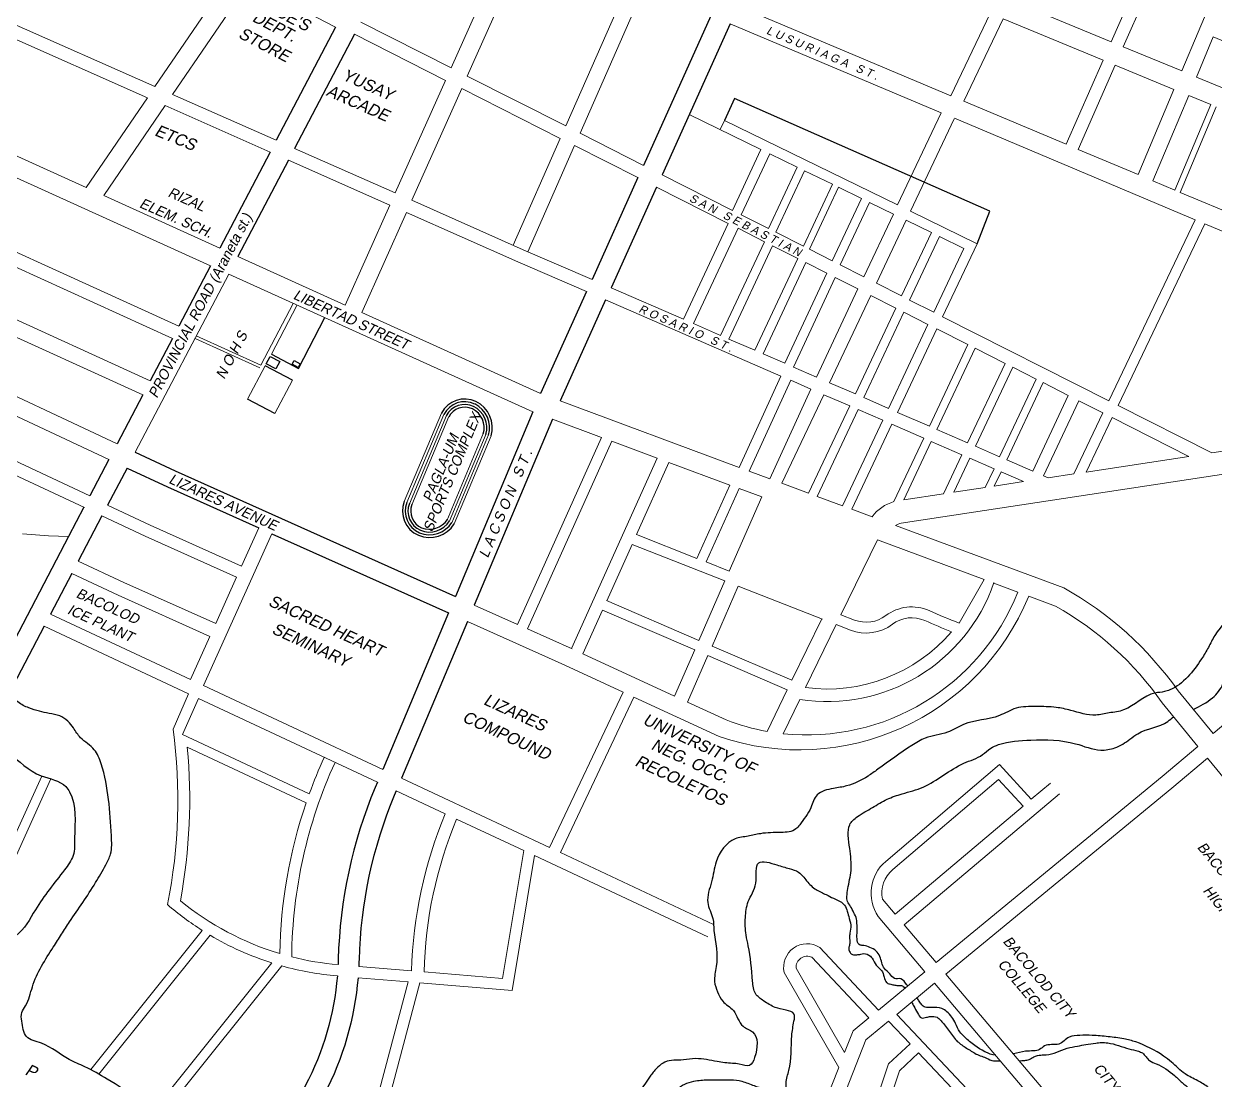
# Model space of a CAD drawing. Header units: inches. Extents: x -1369 to 1198, y -366 to 1398.
# Drawn here: x -608.89 to -565.32, y 988.1 to 1026.76 of the extents above; entities that cross this region are included whole.
import ezdxf
from ezdxf.enums import TextEntityAlignment as Align

# ---------------------------------------------------------------- set-up
doc = ezdxf.new("R2010")
doc.units = ezdxf.units.IN
doc.header["$MEASUREMENT"] = 0
for name, color, linetype in [('CHURCH', 45, 'Continuous'), ('CREEK_RIVER', 7, 'Continuous'), ('NATL_ROAD', 1, 'Continuous'), ('PRIVATE', 181, 'Continuous'), ('SUBLOTS', 1, 'Continuous')]:
    doc.layers.add(name, color=color, linetype=linetype)
doc.layers.add('ROAD', color=8, linetype='Continuous', lineweight=20)
doc.layers.add('SUBDIVIDION', color=8, linetype='Continuous', lineweight=25)
doc.styles.add('PX-0', font='leroy')

msp = doc.modelspace()

# ---------------------------------------------------------------- linework, layer by layer
at = {"layer": 'CREEK_RIVER', "color": 8}
for points, knots in [([(-550.6028, 1017.5308), (-550.6073, 1017.5076), (-550.638, 1017.362), (-550.7308, 1017.1084), (-550.8291, 1016.7401), (-551.0141, 1016.3721), (-551.3702, 1016.1388), (-551.9532, 1015.9255), (-552.6152, 1015.9062), (-553.1918, 1015.6776), (-553.61, 1015.5724), (-554.0357, 1015.3027), (-554.4308, 1014.9499), (-555.0134, 1014.4548), (-554.782, 1013.7699), (-554.8238, 1013.1415), (-554.7513, 1012.6715), (-554.9433, 1012.2034), (-555.394, 1011.9154), (-556.0029, 1011.7966), (-556.4394, 1011.28), (-556.9975, 1010.6872), (-557.7111, 1010.4826), (-558.144, 1009.8053), (-558.7965, 1009.9567), (-559.3959, 1009.7272), (-559.7863, 1009.0605), (-560.7998, 1008.7338), (-561.5884, 1008.1028), (-562.0703, 1007.4174), (-562.5371, 1007.079), (-563.0418, 1006.8283), (-563.4018, 1006.4538), (-563.6858, 1006.0477), (-564.0828, 1005.7061), (-564.6442, 1005.1572), (-565.2261, 1004.6405), (-565.5558, 1003.9367), (-566.0006, 1003.1976), (-566.5223, 1002.5402), (-567.2119, 1002.2954), (-567.8485, 1002.2933), (-568.3918, 1001.6313), (-569.1793, 1001.5571), (-569.8244, 1001.3922), (-570.4723, 1001.6133), (-571.1917, 1001.7747), (-571.8621, 1001.7719), (-572.5949, 1001.7855), (-573.3936, 1001.2806), (-574.3326, 1001.2882), (-575.1445, 1000.7563), (-575.8515, 1000.7041), (-576.6864, 1000.1815), (-577.3623, 999.6914), (-578.1223, 999.1409), (-578.6753, 998.868), (-579.3161, 998.7773), (-579.9282, 998.6478), (-580.1047, 997.9757), (-580.4018, 997.5965), (-580.7151, 997.1877), (-581.2775, 997.1603), (-581.8528, 997.166), (-582.4045, 997.0118), (-583.099, 996.9661), (-583.6123, 996.2009), (-583.6981, 995.3606), (-583.9966, 994.6428), (-583.6546, 994.0828), (-583.6575, 993.7309), (-583.6588, 993.5834)], [0.80991786, 0.80991786, 0.80991786, 0.80991786, 0.81015397, 0.81140495, 0.81260625, 0.81398113, 0.81539721, 0.81673173, 0.82017334, 0.82186927, 0.82290667, 0.82446933, 0.82680448, 0.82835918, 0.83158503, 0.83283375, 0.83475885, 0.83623709, 0.8375805, 0.83993951, 0.84222265, 0.84410009, 0.84805618, 0.84918598, 0.8515435, 0.85373821, 0.85521764, 0.85897756, 0.86379023, 0.86512325, 0.86731016, 0.86946225, 0.87071362, 0.87245307, 0.8744041, 0.87591358, 0.88033551, 0.88198852, 0.88362181, 0.88903753, 0.88969611, 0.89088573, 0.89523185, 0.89703928, 0.89867426, 0.9017992, 0.90360663, 0.9060561, 0.90851218, 0.91072716, 0.91521916, 0.91740825, 0.92021212, 0.92205273, 0.92713618, 0.9285947, 0.93146003, 0.93310409, 0.93523107, 0.93697649, 0.93945929, 0.94015952, 0.94197815, 0.94453431, 0.94607625, 0.94766922, 0.95129409, 0.95380571, 0.95639792, 0.95842191, 0.95988249, 0.95988249, 0.95988249, 0.95988249]), ([(-566.1145, 1001.6713), (-565.8685, 1001.7928), (-565.4287, 1002.01), (-564.9903, 1002.5645), (-564.91, 1003.1775), (-564.6133, 1003.6995), (-564.2455, 1004.1585), (-563.9872, 1004.5823), (-563.801, 1004.975), (-563.0516, 1005.4255), (-562.0713, 1005.7348), (-561.4011, 1006.5579), (-561.1573, 1007.1283), (-560.3195, 1007.6002), (-559.662, 1008.3784), (-558.6177, 1008.4382), (-558.3651, 1008.9695), (-557.9052, 1008.9676), (-557.5845, 1009.3367), (-557.101, 1009.7644), (-556.4013, 1010.1986), (-555.7555, 1010.5355), (-555.0502, 1010.7916), (-554.6228, 1011.4495), (-553.946, 1011.6979), (-553.5384, 1012.1028), (-553.3606, 1012.5542), (-553.2928, 1013.0448), (-553.2783, 1013.5494), (-553.2915, 1014.3468), (-552.2957, 1014.6636), (-551.7188, 1015.137), (-551.0879, 1015.5195), (-550.5143, 1015.7934), (-549.9602, 1016.0094), (-549.5843, 1016.3257), (-549.6513, 1016.6726), (-549.6434, 1016.893), (-549.638, 1016.9516)], [0, 0, 0, 0, 0.00272376, 0.004871025, 0.006719795, 0.008784557, 0.010776297, 0.012598365, 0.013771762, 0.015007181, 0.021109113, 0.023758972, 0.025380682, 0.027127791, 0.033085421, 0.035074102, 0.036608799, 0.03821925, 0.03904004, 0.04136413, 0.044717435, 0.047206011, 0.04867514, 0.052103434, 0.0544987, 0.055678871, 0.057745809, 0.059208787, 0.06060023, 0.062904693, 0.066315218, 0.069448016, 0.07062181, 0.073657991, 0.075773278, 0.076638735, 0.078255355, 0.07885867, 0.07885867, 0.07885867, 0.07885867]), ([(-599.2412, 986.333), (-599.418, 986.3684), (-599.7296, 986.4308), (-600.2104, 986.2992), (-600.4771, 985.9048), (-600.8369, 985.3434), (-601.2738, 984.8225), (-601.6423, 984.1865), (-602.0654, 983.8253), (-602.6086, 983.6939), (-603.0526, 983.6204), (-603.493, 983.5422), (-603.8819, 983.6056), (-604.3273, 983.9183), (-604.2041, 984.5629), (-604.3371, 985.1586), (-604.4006, 985.7824), (-604.5685, 986.3458), (-604.5707, 986.8983), (-604.9088, 987.6008), (-605.736, 988.0644), (-606.5558, 988.5701), (-607.4231, 988.8973), (-608.0097, 989.4423), (-608.8941, 989.6046), (-608.9561, 990.1717), (-609.0124, 990.5757), (-608.7157, 990.9434), (-608.5572, 991.8328), (-608.0057, 992.667), (-607.5231, 993.4385), (-607.0072, 994.2243), (-606.4212, 995.0475), (-605.9446, 995.8845), (-605.6548, 996.443), (-605.7333, 997.7304), (-605.8008, 999.0054), (-606.278, 1000.2679), (-606.8034, 1000.5498), (-607.0546, 1000.9616), (-607.2771, 1001.2637), (-607.5905, 1001.4612), (-607.9581, 1001.5161), (-608.337, 1001.6014), (-608.7229, 1001.7243), (-609.1116, 1001.8938), (-609.2902, 1002.1506), (-609.3968, 1002.2651), (-609.4221, 1002.2918)], [0, 0, 0, 0, 0.001792613, 0.003159268, 0.004672221, 0.006360995, 0.009900372, 0.011401504, 0.013717383, 0.015183578, 0.016929992, 0.018241048, 0.019619615, 0.020806646, 0.023214174, 0.025259999, 0.027048096, 0.02943591, 0.031113866, 0.03248769, 0.03700773, 0.040107377, 0.042227286, 0.046146984, 0.048150546, 0.050109265, 0.051149877, 0.052105202, 0.054574547, 0.060044835, 0.061892861, 0.06369716, 0.069441899, 0.071959264, 0.073380548, 0.075620285, 0.084491375, 0.086399826, 0.088613125, 0.09010163, 0.091174586, 0.09234445, 0.093683086, 0.094857782, 0.096224444, 0.097761772, 0.098941772, 0.099305249, 0.099305249, 0.099305249, 0.099305249]), ([(-576.5616, 991.5526), (-576.5737, 991.5651), (-576.6558, 991.6552), (-576.763, 991.8659), (-577.0738, 991.7724), (-577.2128, 992.024), (-577.4938, 992.2076), (-577.5302, 992.5664), (-577.7055, 992.8522), (-577.9381, 992.9567), (-578.1293, 993.0352), (-578.428, 993.0233), (-578.4142, 993.4558), (-578.4177, 993.7444), (-578.4163, 994.0126), (-578.5419, 994.228), (-578.628, 994.4559), (-578.7883, 994.6257), (-578.7872, 994.8657), (-578.7382, 995.2394), (-578.5829, 995.8158), (-578.6717, 996.4781), (-578.7452, 997.0214), (-578.7344, 997.4781), (-578.3415, 997.8124), (-577.8576, 998.065), (-577.3343, 998.3993), (-576.6971, 998.6086), (-575.6804, 998.8665), (-574.8478, 999.6413), (-573.9051, 999.9062), (-573.5568, 1000.2548), (-572.9699, 1000.5076), (-571.9067, 1000.5675), (-570.6314, 1000.5632), (-569.6515, 1000.12), (-568.933, 1000.2419), (-568.5067, 1000.5189), (-567.9373, 1000.9732), (-567.2723, 1001.0168), (-566.9068, 1001.344), (-566.8392, 1001.4046)], [0.048595146, 0.048595146, 0.048595146, 0.048595146, 0.048768525, 0.04979134, 0.050572488, 0.051359265, 0.052303403, 0.053852759, 0.054655003, 0.055552244, 0.056309181, 0.056757871, 0.05825538, 0.059256413, 0.059981525, 0.060828697, 0.061699314, 0.062424571, 0.063038843, 0.063990799, 0.066240615, 0.068915264, 0.070536667, 0.071826621, 0.073204023, 0.075351166, 0.077394162, 0.079348249, 0.082040833, 0.087776486, 0.090291093, 0.091559858, 0.092605368, 0.096595779, 0.102068032, 0.1052265, 0.106974053, 0.10909292, 0.110250726, 0.114218979, 0.115119938, 0.115119938, 0.115119938, 0.115119938]), ([(-610.1601, 1000.5743), (-609.9508, 1000.4023), (-609.2476, 999.9844), (-608.5025, 999.1842), (-607.4937, 999.0696), (-606.9328, 998.242), (-607.0677, 997.325), (-607.0178, 996.3123), (-607.6574, 995.4632), (-608.3973, 994.5552), (-608.9353, 993.4914), (-609.5979, 993.1381), (-609.7317, 992.7223), (-609.9908, 992.4228), (-610.3155, 992.2554), (-610.6339, 991.7848), (-610.1959, 991.1244), (-610.0421, 990.3516), (-609.8962, 989.5555), (-609.6949, 988.8951), (-609.5051, 988.3397), (-609.1599, 987.6442), (-608.342, 987.3148), (-607.4995, 987.0678), (-606.85, 986.8296), (-606.4584, 986.622), (-606.2754, 986.5289), (-606.2542, 986.5175)], [0.046261928, 0.046261928, 0.046261928, 0.046261928, 0.048953224, 0.053907116, 0.05719284, 0.057953149, 0.06364208, 0.065770126, 0.067831464, 0.073842263, 0.077819606, 0.079269524, 0.081012622, 0.081952229, 0.08315466, 0.084677848, 0.086913409, 0.090130011, 0.092746855, 0.094956026, 0.0970247, 0.098647101, 0.102529134, 0.105129684, 0.107592748, 0.109372053, 0.109608819, 0.109608819, 0.109608819, 0.109608819]), ([(-598.9723, 984.994), (-598.8344, 984.9868), (-598.4977, 984.969), (-598.1253, 984.6108), (-597.8493, 984.1185), (-597.36, 983.4477), (-596.7693, 982.8232), (-596.2649, 982.294), (-596.1562, 981.8533), (-595.7654, 981.8494), (-595.1477, 981.9595), (-593.8302, 981.2203), (-593.612, 982.9903), (-593.4185, 983.8663), (-593.1884, 984.3352), (-593.1609, 984.7015), (-592.701, 984.9285), (-592.1294, 984.7265), (-591.5491, 984.5412), (-591.1349, 984.2575), (-590.4703, 984.022), (-589.8708, 983.6155), (-588.9638, 983.7688), (-588.5848, 984.374), (-587.9767, 984.8595), (-587.3462, 984.9208), (-586.7834, 985.0509), (-586.1465, 985.0882), (-585.8761, 985.6816), (-585.6464, 986.2416), (-585.2284, 986.8905), (-585.2034, 987.7958), (-584.4326, 988.0788), (-583.9252, 988.1209), (-583.4712, 988.11), (-583.0555, 988.1263), (-582.6011, 988.076), (-582.1826, 987.8955), (-581.7635, 987.7566), (-581.445, 987.6425), (-581.2424, 987.5426), (-580.9761, 987.589), (-581.0571, 988.0472), (-580.7902, 988.678), (-580.8525, 989.5141), (-580.744, 990.1491), (-580.6598, 990.5843), (-581.0645, 990.67), (-581.438, 990.7482), (-581.8098, 990.9802), (-582.1934, 991.2559), (-582.2607, 992.0228), (-582.3169, 992.7231), (-582.5018, 993.4905), (-582.5161, 994.0344), (-582.4296, 994.7066), (-582.0018, 995.2389), (-582.2209, 996.2689), (-581.3728, 995.9814), (-580.9401, 995.8558), (-580.5042, 995.7418), (-580.2632, 995.3731), (-579.9466, 995.0621), (-579.5739, 994.9145), (-579.2476, 994.7334), (-578.8321, 994.5874), (-578.7438, 994.1416), (-578.6224, 993.7902), (-578.6704, 993.523), (-578.7002, 993.323), (-578.6663, 993.1716), (-578.6919, 993.0365), (-578.7335, 992.8995), (-578.6816, 992.7777), (-578.5794, 992.6705), (-578.4238, 992.692), (-578.2889, 992.7023), (-578.1221, 992.756), (-577.9625, 992.6852), (-577.8163, 992.5205), (-577.7497, 992.2955), (-577.4957, 992.137), (-577.4306, 991.8925), (-577.3755, 991.6801), (-577.2124, 991.6135), (-577.0704, 991.5888), (-576.928, 991.5564), (-576.7704, 991.5863), (-576.7021, 991.5134), (-576.669, 991.4641)], [0, 0, 0, 0, 0.00134899, 0.00329582, 0.00476677, 0.0070477, 0.01155477, 0.01332248, 0.01442984, 0.01550558, 0.01665853, 0.02102538, 0.02626019, 0.02908928, 0.03068237, 0.03141105, 0.03256376, 0.03506483, 0.03724861, 0.0386742, 0.04002093, 0.04432728, 0.0453159, 0.04888373, 0.05084663, 0.0529279, 0.05499221, 0.05681511, 0.0587271, 0.06086273, 0.06303647, 0.06641884, 0.06867299, 0.07036238, 0.07160036, 0.07319206, 0.07453019, 0.0761242, 0.07771822, 0.07894976, 0.07950898, 0.07995986, 0.08131157, 0.08294094, 0.08719703, 0.08898406, 0.08986768, 0.09093602, 0.09230871, 0.09393173, 0.09524586, 0.09678909, 0.10115121, 0.10250292, 0.10462545, 0.10660133, 0.10904845, 0.11154774, 0.11377427, 0.11534111, 0.11657264, 0.11801155, 0.11957546, 0.12095936, 0.12194786, 0.12337345, 0.12499814, 0.12608241, 0.12708731, 0.12764771, 0.12809227, 0.12860893, 0.12901063, 0.12948184, 0.12986078, 0.13039688, 0.13091391, 0.13124731, 0.13211666, 0.13242982, 0.13345174, 0.13434057, 0.13521781, 0.13593624, 0.13635274, 0.13687808, 0.13739512, 0.13781427, 0.13835798, 0.13835798, 0.13835798, 0.13835798]), ([(-573.3444, 989.0117), (-573.6187, 989.0437), (-574.0266, 989.2954), (-574.4287, 989.6221), (-574.691, 989.8792), (-574.7948, 990.1571), (-574.9359, 990.4145), (-575.1075, 990.6016), (-575.3481, 990.7719), (-575.6081, 990.759), (-575.8121, 990.7545), (-575.9466, 990.768), (-576.0575, 990.86), (-576.1465, 990.9844), (-576.1951, 991.0782), (-576.2183, 991.1223)], [0.034210806, 0.034210806, 0.034210806, 0.034210806, 0.037009198, 0.038590723, 0.039496348, 0.040615709, 0.041512605, 0.04241823, 0.043143724, 0.044373162, 0.044874054, 0.045212581, 0.045691214, 0.046247497, 0.046745771, 0.046745771, 0.046745771, 0.046745771]), ([(-576.4168, 990.9589), (-576.3925, 990.9074), (-576.3279, 990.7772), (-576.2077, 990.593), (-576.0937, 990.3348), (-575.8803, 990.4041), (-575.7006, 990.4401), (-575.5019, 990.4373), (-575.3612, 990.3016), (-575.191, 990.0901), (-575.0028, 989.8547), (-574.8308, 989.5956), (-574.6213, 989.4014), (-574.323, 989.2247), (-574.0263, 989.0242), (-573.7265, 988.9404), (-573.4951, 988.7978), (-573.289, 988.8028), (-573.1806, 988.8045), (-573.1693, 988.8046)], [0.14018845, 0.14018845, 0.14018845, 0.14018845, 0.140782056, 0.141720239, 0.142483732, 0.143116328, 0.143614122, 0.144411307, 0.144923985, 0.145502154, 0.147145512, 0.147927573, 0.148602641, 0.149977995, 0.151395918, 0.152139929, 0.153078523, 0.154035812, 0.154147947, 0.154147947, 0.154147947, 0.154147947]), ([(-564.3136, 986.5116), (-564.6313, 986.8328), (-565.0567, 987.263), (-565.5489, 987.848), (-565.9659, 988.1016), (-566.4775, 988.3193), (-566.8321, 988.7093), (-567.4085, 989.1414), (-567.9944, 989.4451), (-568.6962, 989.638), (-569.2346, 989.6883), (-569.7745, 989.7487), (-570.2442, 989.7431), (-570.6982, 989.7233), (-571.0166, 989.3128), (-571.497, 989.4653), (-571.7249, 989.1975), (-571.9838, 989.1646), (-572.3069, 989.1711), (-572.5492, 989.0891), (-572.6969, 989.0609)], [0, 0, 0, 0, 0.004525445, 0.006060144, 0.007588024, 0.009355583, 0.011564298, 0.012755033, 0.016562618, 0.018061084, 0.020008618, 0.021963656, 0.023466326, 0.024765562, 0.026293448, 0.028033018, 0.028789801, 0.0295323, 0.03053562, 0.032038696, 0.032038696, 0.032038696, 0.032038696]), ([(-572.4867, 988.8124), (-572.4184, 988.8141), (-572.2951, 988.8198), (-572.1055, 988.8514), (-571.9306, 988.9735), (-571.7144, 989.0294), (-571.2908, 989.0116), (-570.8721, 989.2709), (-570.3738, 989.3343), (-570.0288, 989.4209), (-569.7352, 989.45), (-569.4678, 989.4871), (-569.05, 989.4567), (-568.6152, 989.2727), (-568.1885, 989.1823), (-567.8987, 989.0801), (-567.77, 988.8014), (-567.296, 988.6489), (-566.8985, 988.3685), (-566.4519, 987.9435), (-566.1018, 987.6649), (-565.411, 987.1544), (-564.9269, 986.7445), (-564.514, 986.3948)], [0.15642559, 0.15642559, 0.15642559, 0.15642559, 0.157110961, 0.157659041, 0.1583151, 0.159207564, 0.159836728, 0.162518593, 0.163824673, 0.164847654, 0.166069451, 0.166771526, 0.16754138, 0.170224934, 0.171405385, 0.171937356, 0.173221623, 0.174127575, 0.176755996, 0.178041599, 0.180292142, 0.181223349, 0.186631255, 0.186631255, 0.186631255, 0.186631255])]:
    msp.add_open_spline(points, degree=3, knots=knots, dxfattribs=at)
msp.add_spline([(-583.6588, 993.5834), (-583.5651, 992.2566), (-583.6275, 991.7103), (-583.5182, 991.3357), (-583.3308, 990.9923), (-582.9402, 990.6489), (-582.581, 990.0714), (-582.2373, 989.8684), (-582.1608, 988.9347), (-582.3482, 988.6381), (-582.7231, 988.6849), (-582.9731, 988.7162), (-583.5354, 988.7786), (-584.3165, 988.8879), (-584.7695, 988.841), (-585.4411, 988.763), (-585.7067, 988.5757), (-585.9566, 988.2791), (-586.6752, 987.0928), (-586.8783, 986.5153), (-587.1907, 985.5163), (-587.3937, 985.3134), (-587.6281, 985.2821), (-587.8467, 985.3134), (-588.1592, 985.2977), (-588.3466, 985.2197), (-588.5653, 985.1729), (-588.9558, 985.1885), (-589.2526, 985.1729), (-589.6275, 985.126), (-589.9399, 985.0948), (-590.2992, 985.0012), (-590.6116, 985.2041), (-590.9553, 985.4226), (-591.4969, 985.8753), (-592.2311, 986.0158), (-592.8247, 986.1719), (-593.4339, 986.0158), (-593.637, 985.8753), (-593.9338, 985.2978), (-594.3087, 984.5954), (-594.4805, 984.1583), (-594.6836, 983.7057), (-595.0116, 983.3935), (-595.4177, 983.3779), (-595.7458, 983.4559), (-596.1363, 983.7681), (-596.4331, 984.4861), (-596.8705, 985.0168), (-597.136, 985.4071), (-597.3079, 985.7661), (-597.5265, 986.0158), (-597.7609, 986.2343), (-598.0889, 986.2656), (-598.4771, 986.1937)], degree=3, dxfattribs=at)
at = {"layer": 'NATL_ROAD', "color": 1}
for points in [[(-583.7612, 1027.059), (-586.2272, 1021.5843)], [(-583.0612, 1026.7639), (-585.5489, 1021.2409)], [(-597.4945, 1026.6389), (-599.6612, 1022.5025)], [(-596.8017, 1026.3847), (-598.9909, 1022.2055)], [(-599.8865, 1022.0726), (-601.73, 1018.5532)], [(-599.2161, 1021.7755), (-601.0626, 1018.2505)], [(-586.4302, 1021.1335), (-588.1097, 1017.4048)], [(-585.7519, 1020.79), (-587.4132, 1017.1019)], [(-602.0684, 1017.9071), (-603.2275, 1015.6945)], [(-588.3086, 1016.9631), (-589.9906, 1013.2289)], [(-587.6121, 1016.6602), (-589.2771, 1012.9638)], [(-603.4601, 1015.2503), (-604.2732, 1013.698)], [(-604.5392, 1013.1904), (-605.4798, 1011.3947)], [(-590.2726, 1012.5572), (-593.1086, 1005.8013)], [(-589.5602, 1012.2921), (-592.4156, 1005.4902)], [(-604.8163, 1011.0846), (-603.3631, 1010.4054), (-593.1086, 1005.8013)], [(-605.7828, 1010.8162), (-606.4758, 1009.4933)], [(-605.1193, 1010.5061), (-605.8325, 1009.1446)], [(-605.1193, 1010.5061), (-603.6348, 1009.8123), (-600.3015, 1008.3157)], [(-606.6971, 1009.0707), (-607.2553, 1008.0052)], [(-606.0379, 1008.7525), (-606.9035, 1007.1)], [(-607.2553, 1008.0052), (-609.8466, 1003.0582)], [(-599.8266, 1008.1025), (-593.3612, 1005.1996)], [(-607.1419, 1006.6448), (-607.9193, 1005.1608)], [(-608.1525, 1004.7156), (-609.4221, 1002.2918)]]:
    msp.add_lwpolyline(points, dxfattribs=at)
at = {"layer": 'NATL_ROAD', "color": 8}
for points in [[(-593.3612, 1005.1996), (-595.7659, 999.4712)], [(-592.6681, 1004.8885), (-595.0775, 999.1489)]]:
    msp.add_lwpolyline(points, dxfattribs=at)
for points in [[(-595.9605, 999.0078), (-596.0436, 998.8098, 0.0932298), (-597.3928, 992.5266, -0.0046933), (-597.3998, 992.3285, -0.0046933)], [(-595.2721, 998.6855), (-595.3433, 998.5159, 0.0932298), (-596.6336, 992.5071, -0.0053514), (-596.6424, 992.265, -0.0053514)], [(-597.4262, 991.9153, -0.100219), (-598.5979, 987.8915), (-602.2657, 979.0055)], [(-596.6694, 991.8519, -0.0994284), (-597.909, 987.5701), (-601.5729, 978.6933)]]:
    msp.add_lwpolyline(points, format="xyb", dxfattribs=at)
at = {"layer": 'ROAD', "color": 8}
for p, q in [((-567.8551, 1028.9881), (-569.1198, 1026.1069)), ((-567.4168, 1028.7958), (-568.6774, 1025.9237)), ((-600.6549, 1028.2943), (-597.4945, 1026.6389)), ((-586.7446, 1028.3163), (-589.073, 1023.0252)), ((-586.2016, 1028.0875), (-588.5465, 1022.7586)), ((-572.7499, 1027.61), (-569.1198, 1026.1069)), ((-574.9803, 1024.1312), (-582.7686, 1027.4135)), ((-575.3373, 1023.5087), (-583.0612, 1026.7639)), ((-573.5419, 1027.147), (-574.9803, 1024.1312)), ((-573.0649, 1026.9495), (-574.5048, 1023.9307)), ((-573.0649, 1026.9495), (-569.4135, 1025.4376)), ((-568.6774, 1025.9237), (-566.5394, 1025.0384)), ((-561.8254, 1024.7894), (-565.3844, 1026.2831)), ((-569.4135, 1025.4376), (-570.7664, 1022.3552)), ((-568.9712, 1025.2544), (-570.3253, 1022.1693)), ((-568.9712, 1025.2544), (-566.8222, 1024.3646)), ((-566.0005, 1024.8153), (-562.4273, 1023.3357)), ((-566.2833, 1024.1415), (-565.4753, 1023.8069)), ((-570.7664, 1022.3552), (-574.5048, 1023.9307)), ((-584.5548, 1023.4478), (-581.9301, 1022.1663)), ((-566.0455, 1019.5927), (-574.8562, 1023.3059)), ((-589.2722, 1022.5724), (-590.9931, 1018.6617)), ((-588.7457, 1022.3058), (-590.4538, 1018.4241)), ((-582.9723, 1019.9363), (-581.9301, 1022.1663)), ((-582.6542, 1019.7753), (-581.6098, 1022.0099)), ((-581.6098, 1022.0099), (-580.6021, 1021.5179)), ((-568.1316, 1021.2448), (-570.3253, 1022.1693)), ((-581.6534, 1019.2685), (-580.6021, 1021.5179)), ((-581.3854, 1019.1328), (-580.3323, 1021.3861)), ((-580.3323, 1021.3861), (-579.3188, 1020.8913)), ((-580.3788, 1018.6232), (-579.3188, 1020.8913)), ((-580.1595, 1018.5122), (-579.098, 1020.7835)), ((-579.098, 1020.7835), (-578.2548, 1020.3718)), ((-566.7883, 1020.6786), (-567.5941, 1021.0182)), ((-579.3221, 1018.0882), (-578.2548, 1020.3718)), ((-579.0272, 1017.9389), (-577.9579, 1020.2269)), ((-577.9579, 1020.2269), (-577.0874, 1019.8018)), ((-559.3683, 1017.5514), (-566.5929, 1020.5963)), ((-566.0455, 1019.5927), (-569.2078, 1012.9671)), ((-565.6956, 1019.4452), (-568.8693, 1012.7958)), ((-559.6545, 1016.8992), (-565.6956, 1019.4452)), ((-600.2211, 1014.2657), (-599.04, 1016.5275)), ((-599.8398, 1014.6783), (-598.907, 1016.4581)), ((-602.629, 1015.2479), (-600.2675, 1014.1769)), ((-602.5877, 1015.339), (-600.2211, 1014.2657)), ((-600.7075, 1013.0267), (-600.0658, 1014.2504)), ((-599.7073, 1012.4987), (-599.0655, 1013.7224)), ((-569.4206, 1012.5212), (-570.4851, 1010.2909)), ((-606.4758, 1009.4933), (-612.4205, 1012.2657)), ((-569.0821, 1012.3499), (-570.0319, 1010.3601)), ((-606.6772, 1009.0614), (-612.6566, 1011.8499)), ((-587.7664, 1011.6255), (-590.8389, 1004.7822)), ((-587.3902, 1011.4857), (-590.4736, 1004.6182)), ((-585.7303, 1010.8688), (-588.8616, 1003.8945)), ((-585.299, 1010.7086), (-586.4849, 1008.0674)), ((-576.8015, 1008.4853), (-563.5236, 1010.5126)), ((-583.0677, 1009.8794), (-584.2713, 1007.1988)), ((-582.7287, 1009.7534), (-583.9349, 1007.0669)), ((-602.3236, 1002.5412), (-599.8266, 1008.1025)), ((-600.9304, 1006.915), (-600.3015, 1008.3157)), ((-586.6475, 1007.7052), (-587.5705, 1005.6495)), ((-579.0033, 1005.1344), (-577.6726, 1007.8745)), ((-601.8748, 1004.8115), (-601.1115, 1006.5116)), ((-587.5759, 1005.6518), (-584.1968, 1004.1974)), ((-607.9193, 1005.1608), (-602.7951, 1002.7619)), ((-587.7261, 1005.3029), (-588.4448, 1003.7023)), ((-587.7261, 1005.3029), (-584.349, 1003.8493)), ((-608.1525, 1004.7156), (-602.8655, 1002.2404)), ((-580.2978, 1002.469), (-579.1771, 1004.7765)), ((-579.1771, 1004.7765), (-578.653, 1004.5734)), ((-602.7951, 1002.7619), (-602.0851, 1004.3432)), ((-583.8698, 1003.643), (-580.9657, 1002.3931)), ((-583.7177, 1003.9912), (-580.7996, 1002.7352)), ((-602.3236, 1002.5412), (-595.7659, 999.4712)), ((-602.8655, 1002.2404), (-603.4331, 1000.944)), ((-602.5077, 1002.0729), (-603.0855, 1000.7532)), ((-602.5077, 1002.0729), (-595.9605, 999.0078)), ((-586.9757, 1002.305), (-589.6618, 996.6135)), ((-586.5814, 1002.1229), (-589.2691, 996.4281)), ((-581.1168, 1000.7826), (-580.5096, 1002.0328)), ((-603.0855, 1000.7532), (-598.4515, 998.5838)), ((-602.9197, 1000.2835), (-598.5699, 998.2471)), ((-607.9014, 999.1271), (-614.5172, 984.525)), ((-608.2333, 999.2328), (-609.2061, 997.0858)), ((-595.0775, 999.1489), (-589.6618, 996.6135)), ((-571.3435, 998.9705), (-572.0419, 998.3798)), ((-595.2721, 998.6855), (-593.4788, 997.846)), ((-571.0152, 998.5822), (-576.6902, 993.7835)), ((-572.3436, 998.1247), (-577.0185, 994.1717)), ((-593.0629, 997.6513), (-590.6094, 996.5027)), ((-590.2199, 996.3203), (-583.8742, 993.3495)), ((-589.2685, 996.4293), (-583.6613, 993.8043)), ((-602.367, 993.5806), (-606.4474, 988.486)), ((-602.0817, 993.4051), (-606.1536, 988.3212)), ((-599.8261, 992.3919), (-604.5562, 986.4862)), ((-599.4595, 992.2822), (-604.4735, 986.022)), ((-594.8342, 991.6981), (-596.6718, 984.8015)), ((-594.4046, 991.6621), (-596.3606, 984.3211)), ((-571.7064, 987.0746), (-575.5762, 991.651)), ((-576.4758, 989.4337), (-577.2589, 990.2655)), ((-572.8432, 986.1314), (-576.9636, 990.5087)), ((-573.1212, 985.8698), (-576.164, 989.1024))]:
    msp.add_line(p, q, dxfattribs=at)
for points in [[(-591.0437, 1030.1282), (-593.2647, 1025.1475)], [(-590.4365, 1029.8723), (-592.6763, 1024.8496)], [(-601.4612, 1028.3483), (-604.098, 1024.4684)], [(-600.6549, 1028.2943), (-603.4501, 1024.1813)], [(-565.3442, 1027.8861), (-566.5394, 1025.0384)], [(-593.2647, 1025.1475), (-596.5725, 1026.8223)], [(-593.4662, 1024.6958), (-596.8017, 1026.3847)], [(-565.3844, 1026.2831), (-566.0005, 1024.8153)], [(-593.4662, 1024.6958), (-595.305, 1020.5723)], [(-589.073, 1023.0252), (-592.6763, 1024.8496)], [(-599.6612, 1022.5025), (-603.4501, 1024.1813)], [(-592.8777, 1024.3979), (-594.7027, 1020.3054)], [(-589.2722, 1022.5724), (-592.8777, 1024.3979)], [(-566.8222, 1024.3646), (-568.1316, 1021.2448)], [(-566.2833, 1024.1415), (-567.5941, 1021.0182)], [(-604.3747, 1024.0613), (-606.6129, 1020.7678)], [(-603.7268, 1023.7742), (-605.9685, 1020.4756)], [(-599.8865, 1022.0726), (-603.7268, 1023.7742)], [(-565.4753, 1023.8069), (-566.7883, 1020.6786)], [(-565.2794, 1023.7258), (-566.5929, 1020.5963)], [(-612.512, 1023.4433), (-606.6129, 1020.7678)], [(-575.3373, 1023.5087), (-576.9301, 1020.135)], [(-574.8656, 1023.286), (-576.4613, 1019.9061)], [(-583.4184, 1022.8929), (-583.2624, 1023.2267), (-576.9301, 1020.135)], [(-612.8514, 1022.7977), (-602.0684, 1017.9071)], [(-586.2272, 1021.5843), (-588.5465, 1022.7586)], [(-595.305, 1020.5723), (-598.9909, 1022.2055)], [(-586.4302, 1021.1335), (-588.7457, 1022.3058)], [(-595.5023, 1020.1299), (-599.2161, 1021.7755)], [(-582.9723, 1019.9363), (-585.5489, 1021.2409)], [(-583.1271, 1019.461), (-585.7519, 1020.79)], [(-614.0059, 1020.6021), (-603.2275, 1015.6945)], [(-605.9685, 1020.4756), (-601.73, 1018.5532)], [(-588.1097, 1017.4048), (-590.623, 1018.4977), (-594.7027, 1020.3054)], [(-595.5023, 1020.1299), (-597.1348, 1016.4691)], [(-594.9, 1019.8631), (-596.5348, 1016.197)], [(-588.3086, 1016.9631), (-590.8177, 1018.0542), (-594.9, 1019.8631)], [(-581.6534, 1019.2685), (-582.6542, 1019.7753)], [(-577.0874, 1019.8018), (-578.1715, 1017.5056)], [(-576.4613, 1019.9061), (-574.0252, 1018.7167), (-575.2837, 1016.0435)], [(-584.7674, 1015.9513), (-583.1271, 1019.461)], [(-576.6186, 1019.573), (-577.7059, 1017.2699)], [(-576.6186, 1019.573), (-575.6972, 1019.1231)], [(-584.4003, 1015.7917), (-582.77, 1019.2802)], [(-581.8023, 1018.7903), (-582.77, 1019.2802)], [(-580.3788, 1018.6232), (-581.3854, 1019.1328)], [(-575.6972, 1019.1231), (-576.7883, 1016.8053)], [(-575.3982, 1018.9771), (-576.4913, 1016.6549)], [(-575.3982, 1018.9771), (-574.5133, 1018.545), (-575.6125, 1016.21)], [(-583.4059, 1015.3592), (-581.8023, 1018.7903)], [(-583.1009, 1015.2266), (-581.5056, 1018.6401)], [(-580.582, 1018.1724), (-581.5056, 1018.6401)], [(-579.3221, 1018.0882), (-580.1595, 1018.5122)], [(-601.0626, 1018.2505), (-597.1348, 1016.4691)], [(-582.1517, 1014.8138), (-580.582, 1018.1724)], [(-581.8467, 1014.6812), (-580.2853, 1018.0222)], [(-579.5189, 1017.6342), (-580.2853, 1018.0222)], [(-609.2338, 1017.8792), (-603.4601, 1015.2503)], [(-601.401, 1017.6044), (-590.2726, 1012.5572)], [(-581.0591, 1014.3387), (-579.5189, 1017.6342)], [(-578.1715, 1017.5056), (-579.0272, 1017.9389)], [(-580.7426, 1014.2011), (-579.211, 1017.4783)], [(-578.3824, 1017.0587), (-579.211, 1017.4783)], [(-576.7883, 1016.8053), (-577.7059, 1017.2699)], [(-584.7674, 1015.9513), (-587.4132, 1017.1019)], [(-578.3824, 1017.0587), (-579.9038, 1013.8363)], [(-577.9169, 1016.823), (-579.4252, 1013.6282)], [(-576.9988, 1016.3582), (-577.9169, 1016.823)], [(-610.101, 1016.3515), (-604.2732, 1013.698)], [(-581.2019, 1013.8726), (-587.6121, 1016.6602)], [(-576.9988, 1016.3582), (-578.4779, 1013.2162)], [(-575.6125, 1016.21), (-576.4913, 1016.6549)], [(-610.3948, 1015.8492), (-611.3627, 1014.1441), (-605.4798, 1011.3947)], [(-610.388, 1015.8461), (-604.5392, 1013.1904)], [(-596.5348, 1016.197), (-589.9906, 1013.2289)], [(-576.7018, 1016.2078), (-578.1726, 1013.0835)], [(-575.823, 1015.7629), (-576.7018, 1016.2078)], [(-569.2078, 1012.9671), (-575.2837, 1016.0435)], [(-583.4059, 1015.3592), (-584.4003, 1015.7917)], [(-575.823, 1015.7629), (-577.2693, 1012.6906)], [(-575.4942, 1015.5964), (-576.9313, 1012.5436)], [(-574.3604, 1015.0223), (-575.4942, 1015.5964)], [(-547.8852, 1015.4731), (-565.3845, 1000.7854)], [(-582.1517, 1014.8138), (-583.1009, 1015.2266)], [(-574.3604, 1015.0223), (-575.7659, 1012.0368)], [(-581.0591, 1014.3387), (-581.8467, 1014.6812)], [(-574.0972, 1014.8891), (-575.4953, 1011.9192)], [(-573.0027, 1014.3349), (-574.0972, 1014.8891)], [(-579.9038, 1013.8363), (-580.7426, 1014.2011)], [(-573.0027, 1014.3349), (-574.3703, 1011.43)], [(-572.7199, 1014.1917), (-574.0795, 1011.3035)], [(-571.8626, 1013.7577), (-572.7199, 1014.1917)], [(-581.2019, 1013.8726), (-582.7244, 1010.5287)], [(-580.8433, 1013.7167), (-582.357, 1010.3922)], [(-580.1045, 1013.3954), (-580.8433, 1013.7167)], [(-571.8626, 1013.7577), (-573.1984, 1010.9203)], [(-611.679, 1013.5719), (-605.7828, 1010.8162)], [(-580.1045, 1013.3954), (-581.5999, 1010.1108)], [(-578.4779, 1013.2162), (-579.4252, 1013.6282)], [(-571.6128, 1013.6312), (-572.9415, 1010.8087)], [(-570.6872, 1013.1626), (-571.6128, 1013.6312)], [(-592.3829, 1012.9526), (-592.3543, 1012.9396)], [(-589.2771, 1012.9638), (-582.7244, 1010.5287)], [(-579.6321, 1013.19), (-581.1625, 1009.9483)], [(-578.6843, 1012.7778), (-579.6321, 1013.19)], [(-577.2693, 1012.6906), (-578.1726, 1013.0835)], [(-570.6872, 1013.1626), (-571.9901, 1010.3949)], [(-570.2983, 1012.9657), (-571.5903, 1010.2211)], [(-569.4206, 1012.5212), (-570.2983, 1012.9657)], [(-565.4425, 1011.0608), (-568.8693, 1012.7958)], [(-594.9761, 1009.2776), (-593.6197, 1012.5087)], [(-594.8839, 1009.2389), (-593.5275, 1012.47)], [(-594.7917, 1009.2002), (-593.4353, 1012.4313)], [(-594.6995, 1009.1615), (-593.3431, 1012.3926)], [(-578.6843, 1012.7778), (-580.187, 1009.5858)], [(-578.379, 1012.6451), (-579.874, 1009.4695)], [(-577.4757, 1012.2522), (-578.379, 1012.6451)], [(-575.7659, 1012.0368), (-576.9313, 1012.5436)], [(-589.5602, 1012.2921), (-587.7664, 1011.6255)], [(-577.4757, 1012.2522), (-578.9477, 1009.1253)], [(-577.1377, 1012.1052), (-578.6012, 1008.9965)], [(-575.9722, 1011.5984), (-577.1377, 1012.1052)], [(-574.3703, 1011.43), (-575.4953, 1011.9192)], [(-566.2827, 1010.9325), (-569.0821, 1012.3499)], [(-592.076, 1011.7941), (-593.4268, 1008.5762)], [(-591.9838, 1011.7554), (-593.3346, 1008.5375)], [(-591.8916, 1011.7167), (-593.2424, 1008.4988)], [(-591.7994, 1011.678), (-593.1502, 1008.4601)], [(-587.3902, 1011.4857), (-585.7303, 1010.8688)], [(-575.9722, 1011.5984), (-577.0656, 1009.2759)], [(-575.7017, 1011.4808), (-576.7092, 1009.3406)], [(-574.5766, 1010.9915), (-575.7017, 1011.4808)], [(-573.1984, 1010.9203), (-574.0795, 1011.3035)], [(-585.299, 1010.7086), (-583.0677, 1009.8794)], [(-574.5766, 1010.9915), (-575.2489, 1009.5635)], [(-574.2859, 1010.8651), (-574.8715, 1009.6212)], [(-573.4048, 1010.4819), (-574.2859, 1010.8651)], [(-571.9901, 1010.3949), (-572.9415, 1010.8087)], [(-570.0319, 1010.3601), (-566.2827, 1010.9325)], [(-582.357, 1010.3922), (-581.5999, 1010.1108)], [(-573.4048, 1010.4819), (-573.7278, 1009.7958)], [(-573.1479, 1010.3702), (-573.3944, 1009.8467)], [(-572.3209, 1010.0106), (-573.1479, 1010.3702)], [(-571.4219, 1010.1478), (-571.5903, 1010.2211)], [(-571.4219, 1010.1478), (-570.4851, 1010.2909)], [(-582.7287, 1009.7534), (-581.9025, 1009.4464)], [(-581.1625, 1009.9483), (-580.187, 1009.5858)], [(-574.8715, 1009.6212), (-573.7278, 1009.7958)], [(-573.3944, 1009.8467), (-572.3209, 1010.0106)], [(-581.9025, 1009.4464), (-583.0878, 1006.7345)], [(-579.874, 1009.4695), (-578.9477, 1009.1253)], [(-576.7092, 1009.3406), (-575.2489, 1009.5635)], [(-605.8325, 1009.1446), (-604.2744, 1008.4164), (-600.9304, 1006.915)], [(-578.6012, 1008.9965), (-577.864, 1008.7225)], [(-606.0379, 1008.7525), (-604.4585, 1008.0144), (-601.1115, 1006.5116)], [(-608.9377, 1008.1006), (-607.9867, 1008.026), (-607.2553, 1008.0052)], [(-586.4849, 1008.0674), (-584.2713, 1007.1988)], [(-586.6475, 1007.7052), (-583.2468, 1006.3709)], [(-577.6726, 1007.8745), (-573.7615, 1006.4211)], [(-606.9035, 1007.1), (-605.2348, 1006.3201), (-601.8748, 1004.8115)], [(-583.9349, 1007.0669), (-583.0878, 1006.7345)], [(-607.1419, 1006.6448), (-605.4486, 1005.8534), (-602.0851, 1004.3432)], [(-583.2468, 1006.3709), (-584.1968, 1004.1974)], [(-573.4132, 1006.2917), (-572.5371, 1005.9661)], [(-582.7608, 1006.1802), (-583.7177, 1003.9912)], [(-582.7608, 1006.1802), (-579.6785, 1004.9708)], [(-592.4156, 1005.4902), (-590.8389, 1004.7822)], [(-580.7996, 1002.7352), (-579.7082, 1004.9825)], [(-592.6681, 1004.8885), (-589.1071, 1003.2896), (-586.9757, 1002.305)], [(-590.4736, 1004.6182), (-588.8367, 1003.8833)], [(-588.4448, 1003.7023), (-585.0905, 1002.1528)], [(-584.349, 1003.8493), (-585.0905, 1002.1528)], [(-583.8698, 1003.643), (-584.6168, 1001.934)], [(-581.7071, 1000.8664), (-580.9657, 1002.3931)], [(-565.944, 1000.3157), (-567.2557, 999.2148), (-575.5253, 992.4058)], [(-565.5945, 999.8906), (-566.9039, 998.7916), (-575.1699, 991.9855)], [(-565.5945, 999.8906), (-558.5696, 991.3458)], [(-590.2199, 996.3203), (-591.0333, 991.3797), (-594.4046, 991.6621)], [(-590.6094, 996.5027), (-591.3797, 991.8241), (-594.2537, 992.0649)], [(-577.0185, 994.1717), (-577.4867, 994.7254)], [(-575.9316, 992.0713), (-577.6414, 994.0934)], [(-575.5253, 992.4058), (-576.6902, 993.7835)], [(-594.7117, 992.1033), (-596.6424, 992.265)], [(-575.9316, 992.0713), (-577.6359, 990.668)], [(-568.0059, 983.5133), (-575.1699, 991.9855)], [(-594.8342, 991.6981), (-596.6694, 991.8519)], [(-575.5762, 991.651), (-576.9636, 990.5087)], [(-577.2589, 990.2655), (-578.0981, 989.5746), (-580.0002, 984.7244)], [(-577.9887, 990.3775), (-578.5582, 989.9086), (-578.8706, 989.1121)], [(-578.6435, 984.549), (-577.2626, 988.6931), (-576.4758, 989.4337)], [(-577.6262, 986.1628), (-576.8673, 988.4404), (-576.164, 989.1024)], [(-579.084, 988.568), (-579.895, 986.5)]]:
    msp.add_lwpolyline(points, dxfattribs=at)
for points in [[(-604.098, 1024.4684), (-609.5045, 1026.8641, 0.3844989), (-611.6267, 1026.1678), (-612.9729, 1023.6075)], [(-604.3747, 1024.0613), (-609.7008, 1026.4212, 0.3825901), (-611.2024, 1025.9341), (-612.512, 1023.4433)], [(-565.4425, 1011.0608), (-563.6517, 1011.3342, 0.2125202), (-561.4754, 1012.7507), (-559.6545, 1016.8992)], [(-577.864, 1008.7225, -0.1663712), (-577.0656, 1009.2759, -0.1663712)], [(-577.0048, 1008.4032, -0.0825603), (-576.8015, 1008.4853)], [(-577.0048, 1008.4032), (-570.8538, 1006.1175, -0.1136132), (-566.6733, 1002.3496), (-565.3845, 1000.7854)], [(-580.5096, 1002.0328, 0.3635218), (-573.4061, 1006.312, 0.3361164)], [(-579.0033, 1005.1344), (-578.5097, 1004.9431, 0.2600131), (-577.3627, 1005.1036, -0.2726873), (-575.7797, 1005.287, 0.011288), (-574.6785, 1004.8285), (-573.7615, 1006.4211)], [(-586.5814, 1002.1229), (-583.4623, 1000.6821, 0.3975263), (-572.1369, 1005.8174)], [(-581.1168, 1000.7826, 0.3361164), (-572.5371, 1005.9661)], [(-572.1369, 1005.8174), (-571.1601, 1005.4544, -0.1130477), (-567.2537, 1001.9088), (-565.944, 1000.3157)], [(-580.2978, 1002.469, 0.2537605), (-574.9587, 1004.5125)], [(-584.6168, 1001.934), (-583.2084, 1001.2834, 0.047045), (-581.7071, 1000.8664)], [(-572.0419, 998.3798), (-573.2029, 999.6579), (-577.368, 996.1091, 0.3822934), (-577.6414, 994.0934, 1.2890441)], [(-572.3436, 998.1247), (-573.238, 999.1093), (-577.1119, 995.8085, 0.2724485), (-577.4867, 994.7254, 0.2724485)], [(-602.367, 993.5806, -0.0363771), (-603.6382, 994.5257)], [(-599.5315, 992.734, -0.0991807), (-603.1676, 994.6706)], [(-599.8261, 992.3919, -0.0568942), (-602.0817, 993.4051)], [(-577.6359, 990.668), (-579.7802, 992.9622, 0.6626078), (-581.0819, 992.0453), (-579.084, 988.568)], [(-597.3998, 992.3285, -0.0410713), (-599.0958, 992.6134)], [(-577.9887, 990.3775), (-580.0645, 992.5984, 0.5718416), (-580.6443, 992.1993), (-578.8706, 989.1121)], [(-597.4262, 991.9153, -0.0474942), (-599.4595, 992.2822)]]:
    msp.add_lwpolyline(points, format="xyb", dxfattribs=at)
at = {"layer": 'ROAD', "color": 1}
msp.add_lwpolyline([(-601.401, 1017.6044), (-604.8163, 1011.0846)], dxfattribs=at)
at = {"layer": 'ROAD', "color": 8}
for centre, radius, start, end in [((-576.4156, 1003.852), 1.173, 66.10228, 127.11422), ((-578.08, 1006.0516), 1.5854, 248.81455, 307.11422), ((-565.0764, 1029.4431), 26.8177, 246.10228, 248.37695), ((-622.8764, 998.3528), 19.6152, 348.74879, 7.59101), ((-622.8764, 998.3528), 20.0498, 349.41743, 5.52592), ((-581.4802, 992.426), 17.6167, 155.49394, 179.39026), ((-581.4802, 992.426), 18.0539, 155.49394, 160.05736), ((-581.4802, 992.426), 18.0539, 161.18999, 179.02221), ((-578.7647, 991.6833), 15.9525, 157.27477, 178.49162), ((-578.7647, 991.6833), 15.4937, 157.34474, 178.58887)]:
    msp.add_arc(centre, radius, start, end, dxfattribs=at)
at = {"layer": 'SUBDIVIDION', "color": 8}
for p, q in [((-598.8441, 1014.1528), (-597.8868, 1016.0106)), ((-599.8398, 1014.6783), (-598.8441, 1014.1528)), ((-599.0655, 1013.7224), (-600.0658, 1014.2504)), ((-599.7073, 1012.4987), (-600.7075, 1013.0267))]:
    msp.add_line(p, q, dxfattribs=at)
for points in [[(-599.8868, 1014.59), (-599.5344, 1014.4039), (-599.6754, 1014.1369), (-600.0278, 1014.3229)], [(-599.0093, 1014.4388), (-598.7836, 1014.3196), (-598.8541, 1014.1861), (-599.0798, 1014.3052)]]:
    msp.add_lwpolyline(points, close=True, dxfattribs=at)
for centre, radius, start, end in [((-592.765, 1012.0722), 0.9597, 64.66403, 152.94656), ((-592.765, 1012.0722), 0.8597, 64.66403, 152.94656), ((-592.765, 1012.0722), 0.7597, 64.66403, 152.94656), ((-592.8303, 1011.9774), 0.9736, 343.80753, 63.67666), ((-592.8303, 1011.9774), 1.0736, 343.80753, 63.67666), ((-592.765, 1012.0722), 0.6597, 64.66403, 152.94656), ((-592.8303, 1011.9774), 0.7736, 343.80753, 63.67666), ((-592.8303, 1011.9774), 0.8736, 343.80753, 63.67666), ((-594.0832, 1008.9255), 0.9597, 158.47778, 246.76031), ((-594.0832, 1008.9255), 0.8597, 158.47778, 246.76031), ((-594.0832, 1008.9255), 0.7597, 158.47778, 246.76031), ((-594.0832, 1008.9255), 0.6597, 158.47778, 246.76031), ((-594.0554, 1009.0373), 1.0736, 247.74768, 327.61681), ((-594.0554, 1009.0373), 0.9736, 247.74768, 327.61681), ((-594.0554, 1009.0373), 0.8736, 247.74768, 327.61681), ((-594.0554, 1009.0373), 0.7736, 247.74768, 327.61681)]:
    msp.add_arc(centre, radius, start, end, dxfattribs=at)
at = {"layer": 'SUBLOTS', "color": 8}
msp.add_lwpolyline([(-574.0252, 1018.7167), (-573.552, 1019.9025), (-582.901, 1024.0258), (-583.2624, 1023.2267)], dxfattribs=at)

# ---------------------------------------------------------------- texts
at = {"layer": 'CHURCH', "color": 8, "style": 'PX-0', "oblique": 10}
for s, rotation, p in [('RIZAL', 336.30245, (-603.0487, 1020.068)), ('ELEM. SCH.', 336.30245, (-603.4397, 1019.3842)), ('LIBERTAD STREET', 335.60363, (-597.0329, 1015.6658)), ('N O H S', 62.35338, (-601.0289, 1014.5029)), ('SPORTS COMPLEX', 67.22793, (-592.9532, 1010.2362)), ('PAGLA-UM', 67.22793, (-593.3633, 1010.4008)), ('LIZARES AVENUE', 335.60363, (-601.7122, 1008.981)), ('BACOLOD', 335.60363, (-605.9415, 1005.1777)), ('ICE PLANT', 335.60363, (-606.1992, 1004.5523)), ('BACOLOD CITY NATIONAL', 309.42452, (-564.0533, 994.083)), ('HIGH SCHOOL', 309.42452, (-564.7582, 993.5987)), ('BACOLOD CITY', 310.2175, (-571.979, 991.6731)), ('COLLEGE', 310.2175, (-572.6098, 991.355)), ("CITY ENGINEER'S", 309.42452, (-568.4989, 986.7771))]:
    msp.add_text(s, height=0.375, rotation=rotation, dxfattribs=at).set_placement(p, align=Align.BOTTOM_CENTER)
at = {"layer": 'NATL_ROAD', "color": 8, "style": 'PX-0', "oblique": 10}
for s, rotation, p in [('PROVINCIAL ROAD (Araneta st.)', 62.35338, (-602.1811, 1016.3143)), ('L A C S O N   S T .', 67.22793, (-590.9975, 1009.0994))]:
    msp.add_text(s, height=0.375, rotation=rotation, dxfattribs=at).set_placement(p, align=Align.BOTTOM_CENTER)
at = {"layer": 'PRIVATE', "color": 8, "style": 'PX-0', "oblique": 10}
for s, rotation, p in [("LOPUE'S", 332.35338, (-599.7174, 1026.9312)), ('DEPT.', 332.35338, (-599.872, 1026.3647)), ('STORE', 332.35338, (-600.25, 1025.6953)), ('YUSAY', 336.10198, (-596.4309, 1024.2154)), ('ARCADE', 336.10198, (-596.8088, 1023.5459)), ('ETCS', 337.78239, (-603.472, 1022.2767)), ('SACRED HEART', 335.20625, (-597.9689, 1004.4137)), ('SEMINARY', 335.20625, (-598.5288, 1003.7143)), ('LIZARES', 335.20625, (-591.0637, 1001.2434)), ('COMPOUND', 335.20625, (-591.3747, 1000.4042)), ('UNIVERSITY OF', 335.20625, (-584.314, 1000.0934)), ('NEG. OCC.', 335.20625, (-584.6561, 999.4717)), ('RECOLETOS', 335.20625, (-584.9983, 998.7569)), ('P', 335.74762, (-608.7597, 988.1221))]:
    msp.add_text(s, height=0.435, rotation=rotation, dxfattribs=at).set_placement(p, align=Align.BOTTOM_CENTER)
at = {"layer": 'ROAD', "color": 8, "style": 'PX-0', "oblique": 10}
for s, rotation, p in [('L U S U R I A G A   S T .', 337.14699, (-579.7653, 1025.4738)), ('S A N   S E B A S T I A N', 333.14631, (-582.5982, 1019.1819)), ('R O S A R I O   S T .', 336.49747, (-584.7667, 1015.4016))]:
    msp.add_text(s, height=0.3, rotation=rotation, dxfattribs=at).set_placement(p, align=Align.BOTTOM_CENTER)

doc.saveas('drawing.dxf')
